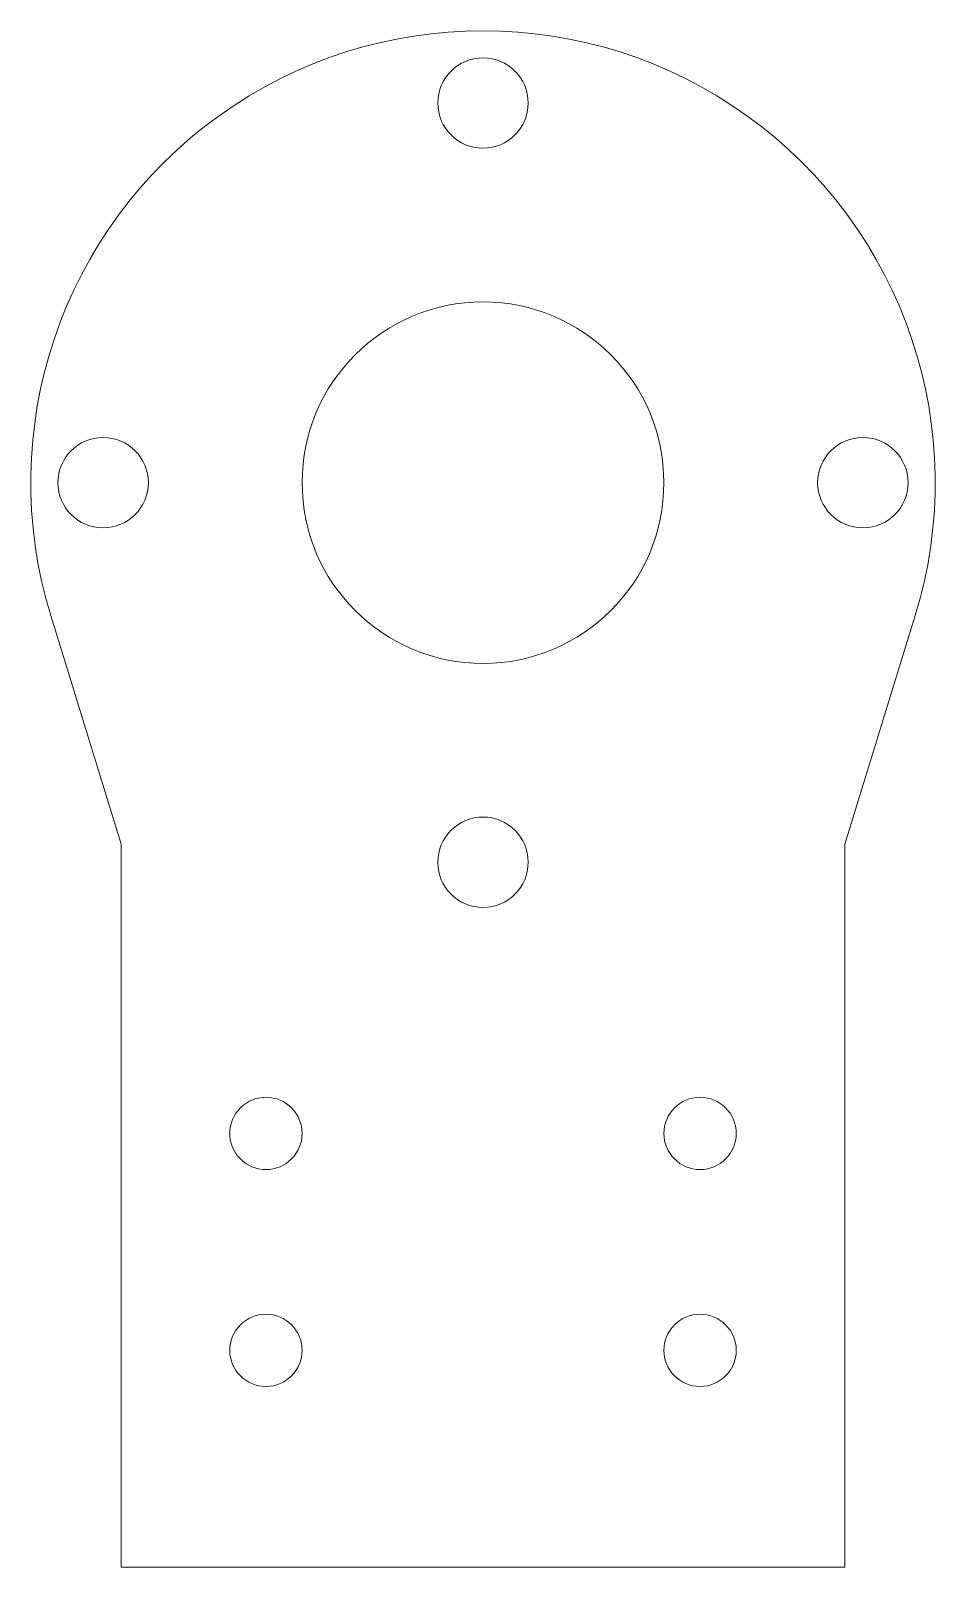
# Model space of a CAD drawing. Header units: millimetres. Extents: x -5 to 45, y 0 to 85.
import ezdxf

# ---------------------------------------------------------------- set-up
doc = ezdxf.new("R2010")
doc.units = ezdxf.units.MM

msp = doc.modelspace()

# ---------------------------------------------------------------- linework, layer by layer
at = {"color": 7, "linetype": 'Continuous', "lineweight": 15}
for p, q in [((0, 40), (-3.893, 52.643)), ((40, 40), (43.893, 52.643)), ((0, 0), (0, 40)), ((40, 40), (40, 0)), ((0, 0), (40, 0))]:
    msp.add_line(p, q, dxfattribs=at)
for centre, radius in [((20, 81), 2.5), ((20, 60), 10), ((-1, 60), 2.5), ((41, 60), 2.5), ((20, 39), 2.5), ((8, 24), 2), ((32, 24), 2), ((8, 12), 2), ((32, 12), 2)]:
    msp.add_circle(centre, radius, dxfattribs=at)
msp.add_arc((20, 60), 25, 342.88557, 197.11443, dxfattribs=at)

doc.saveas('drawing.dxf')
